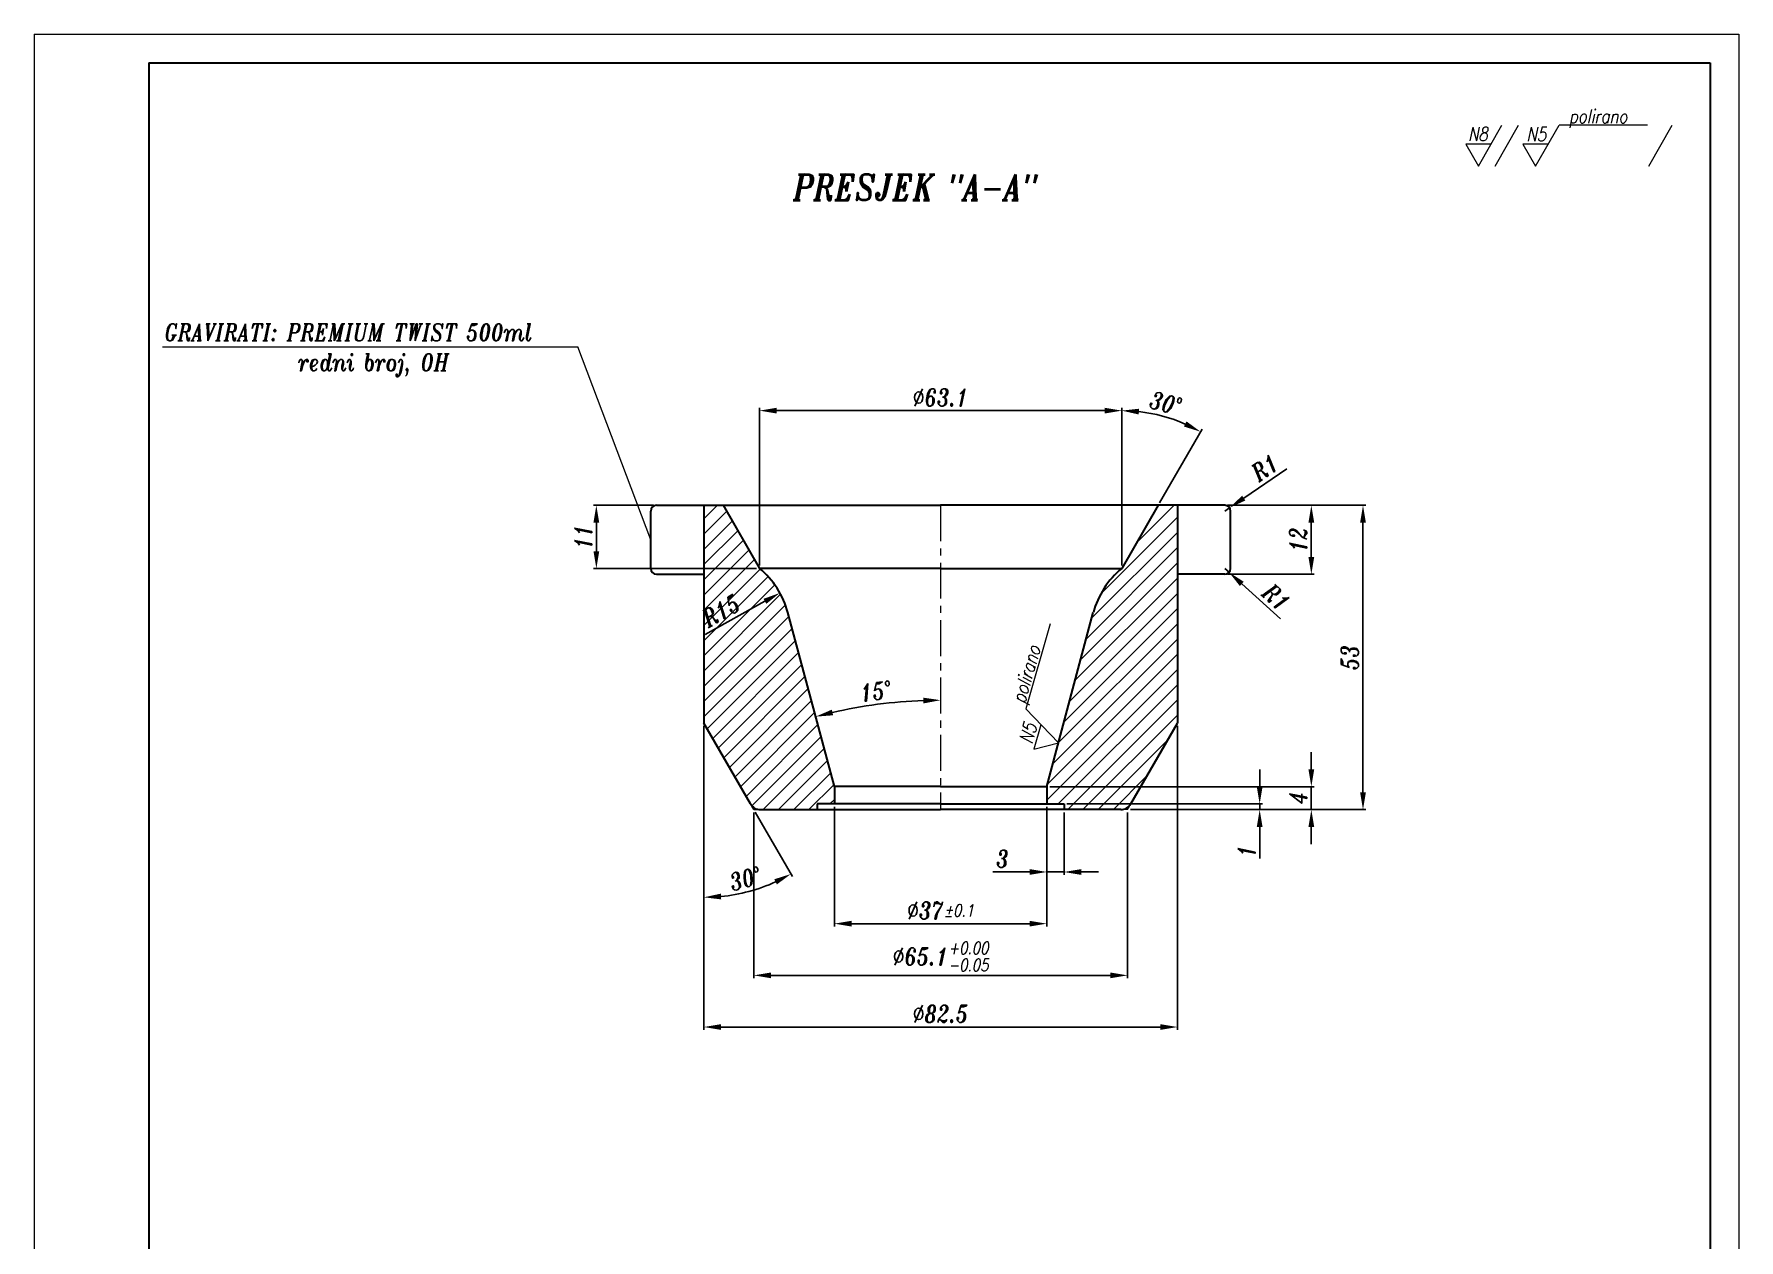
# Model space of a CAD drawing. Extents: x 70 to 367, y 34 to 454.
# Drawn here: x 69.9 to 366.9, y 244 to 454 of the extents above; entities that cross this region are included whole.
import ezdxf

# ---------------------------------------------------------------- set-up
doc = ezdxf.new("R2010")
doc.units = 0
doc.header["$LTSCALE"] = 5
doc.header["$MEASUREMENT"] = 0
doc.linetypes.add('CENTER', pattern=[2, 1.25, -0.25, 0.25, -0.25])
doc.linetypes.add('HIDDEN', pattern=[0.375, 0.25, -0.125])
doc.layers.get('0').update_dxf_attribs({"linetype": 'CONTINUOUS', "lineweight": 15})
for name, color, linetype, lineweight in [('1', 1, 'CENTER', 15), ('2', 2, 'HIDDEN', 15), ('3', 3, 'CONTINUOUS', 30), ('8', 250, 'CONTINUOUS', 15)]:
    doc.layers.add(name, color=color, linetype=linetype, lineweight=lineweight)
doc.styles.add('ITALICT', font='italict', dxfattribs={"width": 0.8, "height": 3})
doc.dimstyles.get("Standard").update_dxf_attribs({"dimtxt": 3, "dimasz": 3, "dimexe": 0.5, "dimexo": 0.5, "dimgap": 0.8, "dimtad": 1, "dimdsep": 46, "dimtxsty": 'ITALICT', "dimcen": 0, "dimadec": 1, "dimazin": 2, "dimtfac": 1, "dimtmove": 0, "dimatfit": 3, "dimfxl": 1, "dimtolj": 1, "dimtzin": 0, "dimarcsym": 0})

# ---------------------------------------------------------------- blocks, each defined once
blk = doc.blocks.new('*D1')
at = {"color": 0, "lineweight": -2, "transparency": 16777216}
for p, q in [((259.43, 378.86), (259.43, 388.95)), ((266.03, 372.4), (273.42, 385.2))]:
    blk.add_line(p, q, dxfattribs=at)
blk.add_arc((259.43, 360.96), 27.48, 66.2571, 83.7429, dxfattribs=at)
at = {"color": 0, "transparency": 16777216}
for points in [[(262.39, 387.78), (262.45, 388.78), (259.43, 388.45)], [(270.72, 386.57), (270.27, 385.68), (273.17, 384.77)]]:
    blk.add_solid(points, dxfattribs=at)
at = {"color": 0, "transparency": 16777216, "insert": (267.13, 389.73), "char_height": 3, "attachment_point": 5, "rotation": 345, "style": 'ITALICT'}
blk.add_mtext('\\A1;30°', dxfattribs=at)
blk = doc.blocks.new('*D2')
at = {"color": 0, "lineweight": -2, "transparency": 16777216}
for p, q in [((196.33, 361.46), (196.33, 388.95)), ((199.33, 388.45), (256.43, 388.45)), ((259.43, 361.46), (259.43, 388.95))]:
    blk.add_line(p, q, dxfattribs=at)
at = {"color": 0, "transparency": 16777216}
for points in [[(199.33, 388.95), (199.33, 387.95), (196.33, 388.45)], [(256.43, 388.95), (256.43, 387.95), (259.43, 388.45)]]:
    blk.add_solid(points, dxfattribs=at)
at = {"color": 0, "transparency": 16777216, "insert": (227.88, 390.75), "char_height": 3, "attachment_point": 5, "style": 'ITALICT'}
blk.add_mtext('\\A1;%%c63.1', dxfattribs=at)
blk = doc.blocks.new('*D3')
at = {"color": 0, "lineweight": -2, "transparency": 16777216}
for p, q in [((277.87, 371.96), (292.96, 371.96)), ((292.46, 368.96), (292.46, 362.96)), ((277.87, 359.96), (292.96, 359.96))]:
    blk.add_line(p, q, dxfattribs=at)
at = {"color": 0, "transparency": 16777216}
for points in [[(291.96, 368.96), (292.96, 368.96), (292.46, 371.96)], [(291.96, 362.96), (292.96, 362.96), (292.46, 359.96)]]:
    blk.add_solid(points, dxfattribs=at)
at = {"color": 0, "transparency": 16777216, "insert": (290.16, 365.96), "char_height": 3, "attachment_point": 5, "rotation": 90, "style": 'ITALICT'}
blk.add_mtext('\\A1;12', dxfattribs=at)
blk = doc.blocks.new('*D4')
at = {"color": 0, "lineweight": -2, "transparency": 16777216}
for p, q in [((283.46, 322.96), (283.46, 325.96)), ((249.88, 319.96), (283.96, 319.96)), ((260.93, 318.96), (283.96, 318.96)), ((283.46, 319.96), (283.46, 318.96)), ((283.46, 315.96), (283.46, 310.45))]:
    blk.add_line(p, q, dxfattribs=at)
at = {"color": 0, "transparency": 16777216}
for points in [[(282.96, 322.96), (283.96, 322.96), (283.46, 319.96)], [(282.96, 315.96), (283.96, 315.96), (283.46, 318.96)]]:
    blk.add_solid(points, dxfattribs=at)
at = {"color": 0, "transparency": 16777216, "insert": (281.16, 311.71), "char_height": 3, "attachment_point": 5, "rotation": 90, "style": 'ITALICT'}
blk.add_mtext('\\A1;1', dxfattribs=at)
blk = doc.blocks.new('*D5')
at = {"color": 0, "lineweight": -2, "transparency": 16777216}
for p, q in [((292.46, 325.96), (292.46, 328.96)), ((246.88, 322.96), (292.96, 322.96)), ((292.46, 318.96), (292.46, 322.96)), ((260.93, 318.96), (292.96, 318.96)), ((292.46, 315.96), (292.46, 312.96))]:
    blk.add_line(p, q, dxfattribs=at)
at = {"color": 0, "transparency": 16777216}
for points in [[(291.96, 325.96), (292.96, 325.96), (292.46, 322.96)], [(291.96, 315.96), (292.96, 315.96), (292.46, 318.96)]]:
    blk.add_solid(points, dxfattribs=at)
at = {"color": 0, "transparency": 16777216, "insert": (290.16, 320.96), "char_height": 3, "attachment_point": 5, "rotation": 90, "style": 'ITALICT'}
blk.add_mtext('\\A1;4', dxfattribs=at)
blk = doc.blocks.new('*D6')
at = {"color": 0, "lineweight": -2, "transparency": 16777216}
for p, q in [((277.87, 371.96), (301.96, 371.96)), ((301.46, 368.96), (301.46, 321.96)), ((260.93, 318.96), (301.96, 318.96))]:
    blk.add_line(p, q, dxfattribs=at)
at = {"color": 0, "transparency": 16777216}
for points in [[(300.96, 368.96), (301.96, 368.96), (301.46, 371.96)], [(300.96, 321.96), (301.96, 321.96), (301.46, 318.96)]]:
    blk.add_solid(points, dxfattribs=at)
at = {"color": 0, "transparency": 16777216, "insert": (299.16, 345.46), "char_height": 3, "attachment_point": 5, "rotation": 90, "style": 'ITALICT'}
blk.add_mtext('\\A1;53', dxfattribs=at)
blk = doc.blocks.new('*D7')
at = {"color": 0, "lineweight": -2, "transparency": 16777216}
for p, q in [((209.38, 319.46), (209.38, 298.6)), ((246.38, 319.46), (246.38, 298.6)), ((212.38, 299.1), (243.38, 299.1))]:
    blk.add_line(p, q, dxfattribs=at)
at = {"color": 0, "transparency": 16777216}
for points in [[(212.38, 299.6), (212.38, 298.6), (209.38, 299.1)], [(243.38, 299.6), (243.38, 298.6), (246.38, 299.1)]]:
    blk.add_solid(points, dxfattribs=at)
at = {"color": 0, "transparency": 16777216, "insert": (227.88, 301.4), "char_height": 3, "attachment_point": 5, "style": 'ITALICT'}
blk.add_mtext('\\A1;%%c37{}{\\H0.71x;\\C3;%%p0.1}', dxfattribs=at)
blk = doc.blocks.new('*D8')
at = {"color": 0, "lineweight": -2, "transparency": 16777216}
for p, q in [((195.33, 318.46), (195.33, 289.6)), ((260.43, 318.46), (260.43, 289.6)), ((198.33, 290.1), (257.43, 290.1))]:
    blk.add_line(p, q, dxfattribs=at)
at = {"color": 0, "transparency": 16777216}
for points in [[(198.33, 290.6), (198.33, 289.6), (195.33, 290.1)], [(257.43, 290.6), (257.43, 289.6), (260.43, 290.1)]]:
    blk.add_solid(points, dxfattribs=at)
at = {"color": 0, "transparency": 16777216, "insert": (227.88, 293.38), "char_height": 3, "attachment_point": 5, "style": 'ITALICT'}
blk.add_mtext('\\A1;%%c65.1{}{\\H0.71x;\\C3;\\S+0.00^ -0.05;}', dxfattribs=at)
blk = doc.blocks.new('*D9')
at = {"color": 0, "lineweight": -2, "transparency": 16777216}
for p, q in [((177.88, 371.96), (167.4, 371.96)), ((167.9, 363.96), (167.9, 368.96)), ((195.83, 360.96), (167.4, 360.96))]:
    blk.add_line(p, q, dxfattribs=at)
at = {"color": 0, "transparency": 16777216}
for points in [[(167.4, 368.96), (168.4, 368.96), (167.9, 371.96)], [(167.4, 363.96), (168.4, 363.96), (167.9, 360.96)]]:
    blk.add_solid(points, dxfattribs=at)
at = {"color": 0, "transparency": 16777216, "insert": (165.6, 366.46), "char_height": 3, "attachment_point": 5, "rotation": 90, "style": 'ITALICT'}
blk.add_mtext('\\A1;11', dxfattribs=at)
blk = doc.blocks.new('*D11')
at = {"color": 0, "lineweight": -2, "transparency": 16777216}
for p, q in [((186.63, 333.53), (186.63, 280.6)), ((269.13, 333.53), (269.13, 280.6)), ((189.63, 281.1), (266.13, 281.1))]:
    blk.add_line(p, q, dxfattribs=at)
at = {"color": 0, "transparency": 16777216}
for points in [[(189.63, 281.6), (189.63, 280.6), (186.63, 281.1)], [(266.13, 281.6), (266.13, 280.6), (269.13, 281.1)]]:
    blk.add_solid(points, dxfattribs=at)
at = {"color": 0, "transparency": 16777216, "insert": (227.88, 283.4), "char_height": 3, "attachment_point": 5, "style": 'ITALICT'}
blk.add_mtext('\\A1;%%c82.5', dxfattribs=at)
blk = doc.blocks.new('*D15')
at = {"color": 0, "lineweight": -2, "transparency": 16777216}
for p, q in [((186.63, 333.53), (186.63, 303.19)), ((195.58, 318.53), (202.05, 307.32))]:
    blk.add_line(p, q, dxfattribs=at)
blk.add_arc((186.63, 334.03), 30.35, 275.6663, 294.3337, dxfattribs=at)
at = {"color": 0, "transparency": 16777216}
for points in [[(198.9, 306.83), (199.36, 305.94), (201.8, 307.75)], [(189.65, 303.33), (189.6, 304.33), (186.63, 303.69)]]:
    blk.add_solid(points, dxfattribs=at)
at = {"color": 0, "transparency": 16777216, "insert": (193.89, 306.94), "char_height": 3, "attachment_point": 5, "rotation": 15, "style": 'ITALICT'}
blk.add_mtext('\\A1;30°', dxfattribs=at)
blk = doc.blocks.new('*D16')
at = {"color": 0, "lineweight": -2, "transparency": 16777216}
for p, q in [((277.38, 360.96), (278.12, 360.29)), ((287.07, 352.21), (280.35, 358.28))]:
    blk.add_line(p, q, dxfattribs=at)
at = {"color": 0, "transparency": 16777216}
blk.add_solid([(280.68, 358.65), (280.01, 357.91), (278.12, 360.29)], dxfattribs=at)
at = {"color": 0, "transparency": 16777216, "insert": (286.36, 355.95), "char_height": 3, "attachment_point": 5, "rotation": 317.9257, "style": 'ITALICT'}
blk.add_mtext('\\A1;R1', dxfattribs=at)
blk = doc.blocks.new('*D17')
at = {"color": 0, "lineweight": -2, "transparency": 16777216}
for p, q in [((288.17, 378.31), (280.68, 373.22)), ((277.38, 370.96), (278.2, 371.53))]:
    blk.add_line(p, q, dxfattribs=at)
at = {"color": 0, "transparency": 16777216}
blk.add_solid([(280.4, 373.63), (280.96, 372.8), (278.2, 371.53)], dxfattribs=at)
at = {"color": 0, "transparency": 16777216, "insert": (284.37, 378.51), "char_height": 3, "attachment_point": 5, "rotation": 34.2608, "style": 'ITALICT'}
blk.add_mtext('\\A1;R1', dxfattribs=at)
blk = doc.blocks.new('*D18')
at = {"color": 0, "lineweight": -2, "transparency": 16777216}
for p, q in [((246.38, 319.46), (246.38, 307.6)), ((249.38, 318.46), (249.38, 307.6)), ((243.38, 308.1), (236.95, 308.1)), ((249.38, 308.1), (246.38, 308.1)), ((252.38, 308.1), (255.38, 308.1))]:
    blk.add_line(p, q, dxfattribs=at)
at = {"color": 0, "transparency": 16777216}
for points in [[(243.38, 308.6), (243.38, 307.6), (246.38, 308.1)], [(252.38, 308.6), (252.38, 307.6), (249.38, 308.1)]]:
    blk.add_solid(points, dxfattribs=at)
at = {"color": 0, "transparency": 16777216, "insert": (238.66, 310.4), "char_height": 3, "attachment_point": 5, "style": 'ITALICT'}
blk.add_mtext('\\A1;3', dxfattribs=at)
blk = doc.blocks.new('*D19')
at = {"color": 0, "lineweight": -2, "transparency": 16777216}
blk.add_arc((227.88, 253.8), 84.22, 92.0411, 102.9335, dxfattribs=at)
at = {"color": 0, "transparency": 16777216}
for points in [[(209.15, 335.39), (208.91, 336.37), (206.11, 335.16)], [(224.87, 338.46), (224.89, 337.46), (227.88, 338.02)]]:
    blk.add_solid(points, dxfattribs=at)
at = {"color": 0, "transparency": 16777216, "insert": (216.6, 339.58), "char_height": 3, "attachment_point": 5, "rotation": 7.4873, "style": 'ITALICT'}
blk.add_mtext('\\A1;15°', dxfattribs=at)
blk = doc.blocks.new('*D20')
at = {"color": 0, "lineweight": -2, "transparency": 16777216}
blk.add_line((186.85, 349.44), (197.26, 355.24), dxfattribs=at)
at = {"color": 0, "transparency": 16777216}
blk.add_solid([(197.02, 355.67), (197.5, 354.8), (199.88, 356.7)], dxfattribs=at)
at = {"color": 0, "transparency": 16777216, "insert": (189.63, 353.61), "char_height": 3, "attachment_point": 5, "rotation": 29.1354, "style": 'ITALICT'}
blk.add_mtext('\\A1;R15', dxfattribs=at)

msp = doc.modelspace()

# ---------------------------------------------------------------- hatches: boundary and pattern name
at = {"layer": '8'}
h = msp.add_hatch(dxfattribs=at)
h.set_pattern_fill('ANSI31', color=256, scale=15)
h.paths.add_polyline_path([(201.27, 353.27, 0.1561413), (196.326, 360.964), (189.975, 371.964), (186.626, 371.964), (186.626, 334.032), (194.749, 319.964, 0.2679492), (196.481, 318.964), (206.376, 318.964), (206.376, 319.964), (209.376, 319.964), (209.376, 322.964)])
h.paths.add_polyline_path([(269.126, 371.964), (265.777, 371.964), (259.426, 360.964, 0.1561413), (254.482, 353.27), (246.376, 322.964), (246.376, 319.964), (249.376, 319.964), (249.376, 318.964), (259.271, 318.964, 0.2679492), (261.003, 319.964), (269.126, 334.032)])
h.paths.add_polyline_path([(186.874, 349.503), (194.573, 353.795), (192.382, 357.726), (184.683, 353.434)], flags=9)

# ---------------------------------------------------------------- linework, layer by layer
for p, q in [((69.949, 454.026), (366.949, 454.026)), ((69.949, 454.026), (69.949, 34.026)), ((366.949, 454.026), (366.949, 34.026)), ((321.563, 431.03), (325.669, 438.143)), ((324.467, 431.03), (328.574, 438.143)), ((331.512, 431.03), (335.619, 438.143)), ((351.029, 438.143), (335.619, 438.143)), ((351.237, 431.03), (355.343, 438.143)), ((319.361, 434.843), (321.563, 431.03)), ((323.764, 434.843), (319.361, 434.843)), ((329.311, 434.843), (331.512, 431.03)), ((333.714, 434.843), (329.311, 434.843)), ((92.327, 399.582), (164.683, 399.582)), ((177.376, 365.964), (164.683, 399.582)), ((246.961, 351.298), (242.703, 336.488)), ((248.404, 330.576), (242.703, 336.488)), ((245.348, 333.745), (244.132, 329.514)), ((244.132, 329.514), (248.404, 330.576))]:
    msp.add_line(p, q)
at = {"layer": '1'}
msp.add_line((227.876, 371.964), (227.876, 318.964), dxfattribs=at)
at = {"layer": '2'}
for p, q in [((195.326, 318.964), (194.749, 319.964)), ((195.326, 318.964), (196.481, 318.964)), ((260.426, 318.964), (259.271, 318.964)), ((260.426, 318.964), (261.003, 319.964))]:
    msp.add_line(p, q, dxfattribs=at)
at = {"layer": '3'}
for p, q in [((89.949, 449.026), (361.949, 449.026)), ((89.949, 449.026), (89.949, 39.026)), ((361.949, 449.026), (361.949, 39.026)), ((178.376, 371.964), (227.876, 371.964)), ((186.626, 371.964), (186.626, 334.032)), ((189.975, 371.964), (196.326, 360.964)), ((277.376, 371.964), (227.876, 371.964)), ((265.777, 371.964), (259.426, 360.964)), ((269.126, 371.964), (269.126, 334.032)), ((177.376, 360.964), (177.376, 370.964)), ((278.376, 360.964), (278.376, 370.964)), ((178.376, 359.964), (186.626, 359.964)), ((227.876, 360.964), (196.326, 360.964)), ((227.876, 360.964), (259.426, 360.964)), ((277.376, 359.964), (269.126, 359.964)), ((209.376, 322.964), (201.27, 353.27)), ((246.376, 322.964), (254.482, 353.27)), ((194.749, 319.964), (186.626, 334.032)), ((261.003, 319.964), (269.126, 334.032)), ((227.876, 322.964), (209.376, 322.964)), ((209.376, 322.964), (209.376, 319.964)), ((227.876, 322.964), (246.376, 322.964)), ((246.376, 322.964), (246.376, 319.964)), ((196.481, 318.964), (227.876, 318.964)), ((227.876, 319.964), (206.376, 319.964)), ((206.376, 319.964), (206.376, 318.964)), ((227.876, 319.964), (249.376, 319.964)), ((259.271, 318.964), (227.876, 318.964)), ((249.376, 319.964), (249.376, 318.964))]:
    msp.add_line(p, q, dxfattribs=at)
for centre, radius, start, end in [((178.376, 370.964), 1, 90, 180), ((277.376, 370.964), 1, 0, 90), ((178.376, 360.964), 1, 180, 270), ((186.779, 349.394), 15, 14.97455, 50.47287), ((268.973, 349.394), 15, 129.52713, 165.02545), ((277.376, 360.964), 1, 270, 0), ((196.481, 320.964), 2, 210, 270), ((259.271, 320.964), 2, 270, 330)]:
    msp.add_arc(centre, radius, start, end, dxfattribs=at)

# ---------------------------------------------------------------- texts
at = {"style": 'ITALICT', "width": 0.8}
for s, height, p in [('polirano', 2.4, (337.309, 438.51)), ('N8', 2.4, (319.726, 435.437)), ('N5', 2.4, (329.934, 435.403)), ('PRESJEK "A-A"', 4.5, (202.194, 425.092)), ('GRAVIRATI: PREMIUM TWIST 500ml', 3, (92.704, 400.588)), (' redni broj, OH', 3, (114.296, 395.361))]:
    msp.add_text(s, height=height, dxfattribs=at).set_placement(p)
for s, rotation, p in [('polirano', 73.93259, (242.526, 337.296)), ('N5', 73.96027, (243.766, 330.267))]:
    msp.add_text(s, height=2.4, rotation=rotation, dxfattribs=at).set_placement(p)

# ---------------------------------------------------------------- dimensions: what is measured, and where the dimension line sits
dim = msp.add_linear_dim(base=(259.426, 388.448), p1=(196.326, 360.964), p2=(259.426, 360.964), text='%%c<>', dimstyle='Standard')
dim.commit()
dim.dimension.update_dxf_attribs({"geometry": '*D2', "text_midpoint": (227.876, 388.448), "dimtype": 160})
for base, line1, line2, picture, middle in [((268.826, 386.79), ((259.426, 360.964), (259.426, 378.36)), ((265.777, 371.964), (259.426, 360.964)), '*D1', (267.135, 389.733)), ((191.896, 304.146), ((195.326, 318.964), (194.749, 319.964)), ((186.626, 371.964), (186.626, 334.032)), '*D15', (193.885, 306.941)), ((220.548, 337.697), ((209.376, 322.964), (201.27, 353.27)), ((227.876, 371.964), (227.876, 318.964)), '*D19', (216.602, 339.579))]:
    dim = msp.add_angular_dim_2l(base=base, line1=line1, line2=line2, dimstyle='Standard')
    dim.commit()
    dim.dimension.update_dxf_attribs({"geometry": picture, "text_midpoint": middle})
for center, mpoint, picture, middle in [((277.376, 370.964), (278.202, 371.527), '*D17', (284.37, 378.51)), ((277.376, 360.964), (278.118, 360.293), '*D16', (286.361, 355.951))]:
    dim = msp.add_radius_dim(center=center, mpoint=mpoint, dimstyle='Standard')
    dim.commit()
    dim.dimension.update_dxf_attribs({"geometry": picture, "text_midpoint": middle})
for base, p1, p2, picture, middle in [((167.905, 371.964), (196.326, 360.964), (178.38, 371.964), '*D9', (165.605, 366.464)), ((292.455, 359.964), (277.372, 371.964), (277.372, 359.964), '*D3', (290.155, 365.964))]:
    dim = msp.add_linear_dim(base=base, p1=p1, p2=p2, angle=90, dimstyle='Standard')
    dim.commit()
    dim.dimension.update_dxf_attribs({"geometry": picture, "text_midpoint": middle})
dim = msp.add_linear_dim(base=(301.455, 318.964), p1=(277.372, 371.964), p2=(260.426, 318.964), angle=90, dimstyle='Standard')
dim.commit()
dim.dimension.update_dxf_attribs({"geometry": '*D6', "text_midpoint": (301.455, 345.464), "dimtype": 160})
dim = msp.add_radius_dim(center=(186.779, 349.394), mpoint=(199.881, 356.697), dimstyle='Standard')
dim.commit()
dim.dimension.update_dxf_attribs({"geometry": '*D20', "text_midpoint": (190.747, 351.606), "dimtype": 164})
dim = msp.add_linear_dim(base=(269.126, 281.098), p1=(186.626, 334.032), p2=(269.126, 334.032), dimstyle='Standard', override={"dimpost": '%%c<>', "dimtmove": 0})
dim.commit()
dim.dimension.update_dxf_attribs({"geometry": '*D11', "text_midpoint": (227.876, 281.098), "dimtype": 160})
dim = msp.add_linear_dim(base=(292.455, 322.964), p1=(260.426, 318.964), p2=(246.376, 322.964), angle=90, dimstyle='Standard', override={"dimtmove": 0})
dim.commit()
dim.dimension.update_dxf_attribs({"geometry": '*D5', "text_midpoint": (290.155, 320.964)})
dim = msp.add_linear_dim(base=(283.455, 318.964), p1=(249.376, 319.964), p2=(260.426, 318.964), angle=90, dimstyle='Standard', override={"dimtmove": 0})
dim.commit()
dim.dimension.update_dxf_attribs({"geometry": '*D4', "text_midpoint": (283.455, 311.706), "dimtype": 160})
dim = msp.add_linear_dim(base=(260.426, 290.098), p1=(195.326, 318.964), p2=(260.426, 318.964), text='%%c<>{}{\\H0.71x;\\C3;\\S+0.00^ -0.05;}', dimstyle='Standard', override={"dimtp": 0, "dimtm": 0.05, "dimtdec": 2, "dimtmove": 0, "dimtzin": 0})
dim.commit()
dim.dimension.update_dxf_attribs({"geometry": '*D8', "text_midpoint": (227.876, 290.098), "dimtype": 160})
dim = msp.add_linear_dim(base=(246.376, 299.098), p1=(209.376, 319.964), p2=(246.376, 319.964), text='%%c<>{}{\\H0.71x;\\C3;%%p0.1}', dimstyle='Standard', override={"dimtp": 0.1, "dimtm": 0.1, "dimtdec": 1, "dimtmove": 0, "dimtzin": 0})
dim.commit()
dim.dimension.update_dxf_attribs({"geometry": '*D7', "text_midpoint": (227.876, 301.398)})
dim = msp.add_linear_dim(base=(249.376, 308.098), p1=(246.376, 319.964), p2=(249.376, 318.964), dimstyle='Standard')
dim.commit()
dim.dimension.update_dxf_attribs({"geometry": '*D18', "text_midpoint": (238.662, 308.098), "dimtype": 160})

doc.saveas('drawing.dxf')
